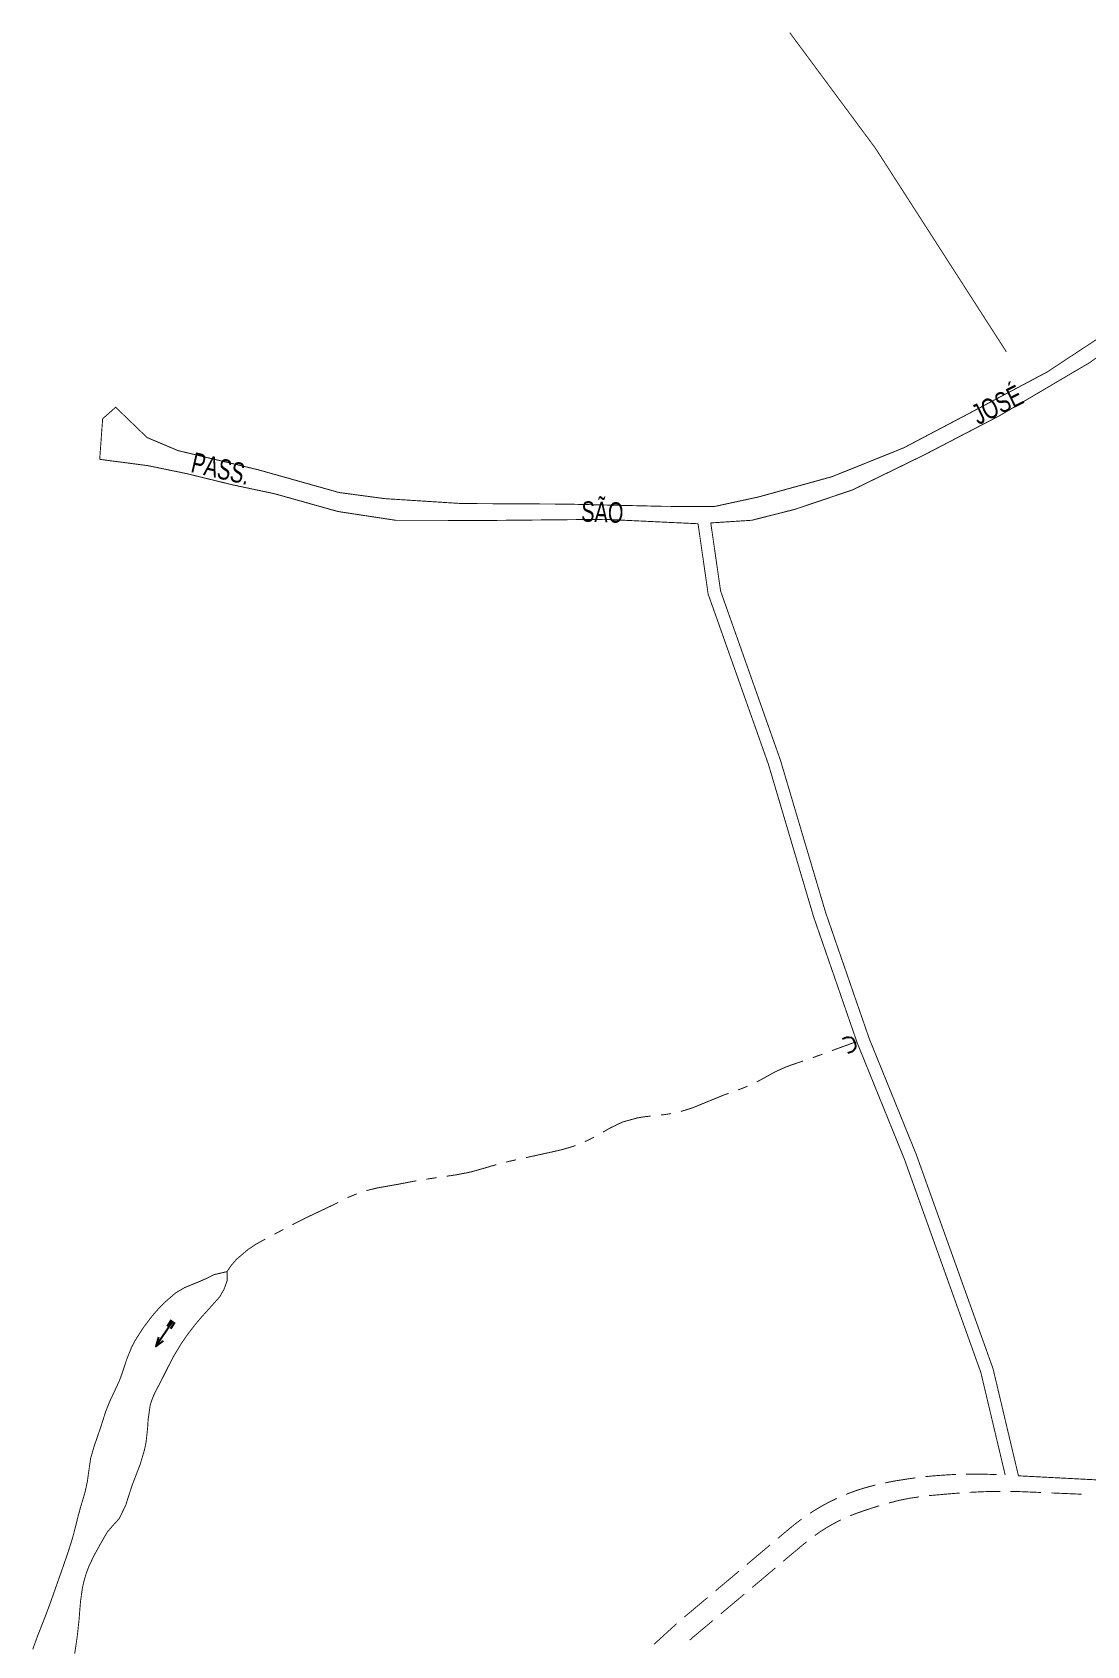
# Model space of a CAD drawing. Extents: x 205150 to 206910, y 4858726 to 4860849.
# Drawn here: x 205566.6 to 205773.5, y 4859224.7 to 4859541.1 of the extents above; entities that cross this region are included whole.
import ezdxf

# ---------------------------------------------------------------- set-up
doc = ezdxf.new("R2010")
doc.units = 0
doc.header["$LTSCALE"] = 1.5
doc.header["$MEASUREMENT"] = 0
doc.linetypes.add('PHANTOMX2', pattern=[5, 2.5, -0.5, 0.5, -0.5, 0.5, -0.5])
for name, color, linetype in [('HD-CURSO-INTER', 170, 'CONTINUOUS'), ('HD-CURSO-PERENE', 170, 'CONTINUOUS'), ('HD-TXT-PERENE', 170, 'CONTINUOUS'), ('SV-CAMINHO-TRILHA', 20, 'CONTINUOUS'), ('SV-PONTE-BUEIRO', 7, 'CONTINUOUS'), ('SV-RUA-NAO-PAV-S-GUIA-C-GUIA', 7, 'CONTINUOUS'), ('SV-RUA-PAVIM-S-GUIA-C-GUIA', 7, 'CONTINUOUS'), ('SV-TXT-RUA-N-PAV-S-GUIA-C-GUIA', 7, 'CONTINUOUS')]:
    doc.layers.add(name, color=color, linetype=linetype)
doc.styles.add('ARIAL', font='ARIAL.TTF')

# ---------------------------------------------------------------- blocks, each defined once
blk = doc.blocks.new('COD035', base_point=(204668.399228, 4861486.910881))
at = {"layer": 'HD-TXT-PERENE'}
for p, q in [((204668.399228, 4861487.316612), (204669.899228, 4861487.316612)), ((204668.399228, 4861486.916612), (204674.399228, 4861486.916612)), ((204668.399228, 4861486.516612), (204669.899228, 4861486.516612))]:
    blk.add_line(p, q, dxfattribs=at)
blk.add_lwpolyline([(204672.599228, 4861486.316612), (204674.399228, 4861486.916612), (204672.599228, 4861487.516612)], dxfattribs=at)
blk = doc.blocks.new('COD119', base_point=(206269.106264, 4861647.391596))
at = {"layer": 'SV-PONTE-BUEIRO'}
blk.add_lwpolyline([(206267.596264, 4861645.391596), (206267.596264, 4861646.224929), (206267.596264, 4861646.349929), (206267.722098, 4861646.683263), (206267.973764, 4861647.058263), (206268.351264, 4861647.266596), (206268.854598, 4861647.391596), (206269.357931, 4861647.391596), (206269.861264, 4861647.266596), (206270.238764, 4861647.058263), (206270.490431, 4861646.683263), (206270.616264, 4861646.349929), (206270.616264, 4861646.224929), (206270.616264, 4861645.391596)], dxfattribs=at)

msp = doc.modelspace()

# ---------------------------------------------------------------- linework, layer by layer
at = {"layer": 'HD-CURSO-INTER', "const_width": 0.18, "flags": 128}
for points in [[(205723.49, 4859341.42), (205723.71, 4859341.5)], [(205723.71, 4859341.5), (205725.37, 4859342.11)], [(205725.37, 4859342.11), (205725.72, 4859342.24)], [(205725.72, 4859342.24), (205727.25, 4859342.79)], [(205727.25, 4859342.79), (205727.95, 4859343.04)], [(205727.95, 4859343.04), (205727.95, 4859343.04)], [(205712.15, 4859337.16), (205714.08, 4859338.05)], [(205714.08, 4859338.05), (205714.23, 4859338.12)], [(205714.23, 4859338.12), (205715.01, 4859338.41)], [(205715.01, 4859338.41), (205715.64, 4859338.64)], [(205715.64, 4859338.64), (205716.9, 4859339.07)], [(205716.9, 4859339.07), (205717.06, 4859339.12)], [(205717.06, 4859339.12), (205717.85, 4859339.39)], [(205719.74, 4859340.04), (205720.68, 4859340.38)], [(205720.68, 4859340.38), (205720.9, 4859340.46)], [(205720.9, 4859340.46), (205721.62, 4859340.72)], [(205705.98, 4859334.05), (205706.94, 4859334.45)], [(205708.76, 4859335.28), (205710.51, 4859336.24)], [(205710.51, 4859336.24), (205710.84, 4859336.42)], [(205710.84, 4859336.42), (205711.39, 4859336.73)], [(205711.39, 4859336.73), (205712.15, 4859337.16)], [(205697.35, 4859330.69), (205699.48, 4859331.57)], [(205699.48, 4859331.57), (205702.26, 4859332.7)], [(205699.48, 4859331.57), (205699.48, 4859331.57)], [(205702.26, 4859332.7), (205703.2, 4859333.04)], [(205702.26, 4859332.7), (205702.26, 4859332.7)], [(205705.08, 4859333.72), (205705.98, 4859334.05)], [(205682.43, 4859327.42), (205684.98, 4859328.13)], [(205684.98, 4859328.13), (205685.31, 4859328.22)], [(205685.31, 4859328.22), (205685.96, 4859328.33)], [(205685.96, 4859328.33), (205686.8, 4859328.46)], [(205686.8, 4859328.46), (205687.94, 4859328.58)], [(205689.93, 4859328.79), (205690.65, 4859328.87)], [(205690.65, 4859328.87), (205691.91, 4859329.07)], [(205693.86, 4859329.49), (205695.77, 4859330.08)], [(205695.77, 4859330.08), (205695.94, 4859330.13)], [(205695.94, 4859330.13), (205696.7, 4859330.43)], [(205696.7, 4859330.43), (205697.35, 4859330.69)], [(205678.56, 4859325.43), (205678.74, 4859325.53)], [(205678.74, 4859325.53), (205679.43, 4859325.93)], [(205679.43, 4859325.93), (205680.05, 4859326.28)], [(205680.05, 4859326.28), (205682.11, 4859327.27)], [(205682.11, 4859327.27), (205682.43, 4859327.42)], [(205669.17, 4859321.68), (205670.3, 4859321.95)], [(205670.3, 4859321.95), (205670.63, 4859322.03)], [(205670.63, 4859322.03), (205672.22, 4859322.5)], [(205672.22, 4859322.5), (205672.72, 4859322.64)], [(205672.72, 4859322.64), (205673.16, 4859322.82)], [(205675.02, 4859323.58), (205675.5, 4859323.78)], [(205675.5, 4859323.78), (205676.82, 4859324.45)], [(205655.62, 4859318.46), (205656.66, 4859318.78)], [(205656.66, 4859318.78), (205657.06, 4859318.9)], [(205657.06, 4859318.9), (205657.63, 4859319.05)], [(205659.56, 4859319.56), (205660.53, 4859319.79)], [(205660.53, 4859319.79), (205660.61, 4859319.81)], [(205660.61, 4859319.81), (205661.51, 4859320)], [(205663.46, 4859320.43), (205664.19, 4859320.59)], [(205664.19, 4859320.59), (205666.4, 4859321.07)], [(205666.4, 4859321.07), (205667.12, 4859321.23)], [(205667.12, 4859321.23), (205668.35, 4859321.5)], [(205668.35, 4859321.5), (205669.17, 4859321.68)], [(205638.28, 4859315.19), (205640.99, 4859315.71)], [(205640.99, 4859315.71), (205641.22, 4859315.76)], [(205641.22, 4859315.76), (205641.97, 4859315.89)], [(205643.94, 4859316.21), (205645.92, 4859316.5)], [(205647.9, 4859316.79), (205648.79, 4859316.91)], [(205648.79, 4859316.91), (205649.88, 4859317.08)], [(205649.88, 4859317.08), (205650.28, 4859317.15)], [(205650.28, 4859317.15), (205651.84, 4859317.46)], [(205651.84, 4859317.46), (205652.73, 4859317.64)], [(205652.73, 4859317.64), (205654.75, 4859318.22)], [(205654.75, 4859318.22), (205655.62, 4859318.46)], [(205628.43, 4859312.55), (205628.67, 4859312.67)], [(205628.67, 4859312.67), (205630.27, 4859313.33)], [(205632.16, 4859313.97), (205634.1, 4859314.44)], [(205634.1, 4859314.44), (205634.28, 4859314.49)], [(205634.28, 4859314.49), (205635.09, 4859314.63)], [(205635.09, 4859314.63), (205635.77, 4859314.75)], [(205635.77, 4859314.75), (205638.04, 4859315.15)], [(205638.04, 4859315.15), (205638.28, 4859315.19)], [(205620.08, 4859308.52), (205622.13, 4859309.5)], [(205622.13, 4859309.5), (205622.79, 4859309.81)], [(205622.79, 4859309.81), (205624.84, 4859310.78)], [(205624.84, 4859310.78), (205625.5, 4859311.1)], [(205625.5, 4859311.1), (205626.64, 4859311.66)], [(205614.44, 4859305.59), (205615.88, 4859306.35)], [(205617.65, 4859307.28), (205619.43, 4859308.19)], [(205619.43, 4859308.19), (205620.08, 4859308.52)], [(205608.99, 4859302.46), (205609.76, 4859302.96)], [(205609.76, 4859302.96), (205610.49, 4859303.44)], [(205610.49, 4859303.44), (205612.34, 4859304.48)], [(205614.11, 4859305.42), (205614.44, 4859305.59)], [(205605.71, 4859299.38), (205606.65, 4859300.45)], [(205606.65, 4859300.45), (205606.72, 4859300.53)], [(205606.72, 4859300.53), (205608.93, 4859302.41)], [(205608.93, 4859302.41), (205608.99, 4859302.46)], [(205604.82, 4859298.08), (205605.38, 4859298.91)], [(205605.38, 4859298.91), (205605.71, 4859299.38)]]:
    msp.add_lwpolyline(points, dxfattribs=at)
at = {"layer": 'HD-CURSO-PERENE', "const_width": 0.18, "flags": 128}
msp.add_lwpolyline([(205574.93, 4859223.17), (205575.16, 4859224.65), (205575.46, 4859226.73), (205575.78, 4859229.72), (205575.96, 4859231.99), (205576.09, 4859233.49), (205576.44, 4859236), (205576.77, 4859237.46), (205577.2, 4859238.9), (205577.73, 4859240.31), (205578.75, 4859242.45), (205580.21, 4859245.07), (205581.34, 4859247.02), (205582.63, 4859248.51), (205583.67, 4859249.65), (205584.97, 4859252.32), (205585.42, 4859253.78), (205586.21, 4859256.2), (205586.75, 4859257.6), (205587.76, 4859260.22), (205588.62, 4859263.1), (205588.93, 4859264.57), (205589.25, 4859267.53), (205589.34, 4859269.05), (205589.76, 4859271.99), (205590.32, 4859273.56), (205590.97, 4859274.91), (205591.68, 4859276.25), (205592.54, 4859277.94), (205593.21, 4859279.29), (205594.33, 4859281.46), (205595.88, 4859284.02), (205596.73, 4859285.26), (205597.98, 4859286.94), (205598.93, 4859288.13), (205599.91, 4859289.28), (205601.49, 4859291.01), (205603.4, 4859293.16), (205604.22, 4859294.59), (205604.85, 4859296.32), (205604.82, 4859298.08), (205602.23, 4859297.48), (205600.73, 4859296.72), (205599.17, 4859296.03), (205596.52, 4859294.96), (205594.75, 4859293.91), (205592.45, 4859291.92), (205591.37, 4859290.8), (205590.18, 4859289.43), (205588.45, 4859287.17), (205586.83, 4859284.64), (205586.13, 4859283.31), (205585.18, 4859280.99), (205584.71, 4859279.57), (205584.24, 4859278.14), (205583.67, 4859276.6), (205582.4, 4859273.88), (205581.76, 4859272.52), (205580.97, 4859270.5), (205580.06, 4859267.64), (205579.25, 4859265.27), (205578.75, 4859263.86), (205578.06, 4859261.44), (205577.63, 4859258.47), (205577.43, 4859256.98), (205576.98, 4859254.88), (205576.56, 4859253.44), (205576.12, 4859252), (205575.58, 4859250.03), (205575.22, 4859248.57), (205574.58, 4859246.07), (205573.69, 4859243.21), (205573.2, 4859241.79), (205572.44, 4859239.6), (205571.44, 4859236.77), (205570.69, 4859234.64), (205570.19, 4859233.22), (205569.29, 4859230.79), (205568.2, 4859228.01), (205567.65, 4859226.61), (205566.7, 4859224)], dxfattribs=at)
at = {"layer": 'SV-CAMINHO-TRILHA', "const_width": 0.18, "flags": 128}
msp.add_lwpolyline([(205757.71, 4859478.45), (205732.06, 4859518.32), (205715.22, 4859541.03)], dxfattribs=at)
at = {"layer": 'SV-RUA-NAO-PAV-S-GUIA-C-GUIA', "const_width": 0.18, "flags": 128}
msp.add_lwpolyline([(205771.71, 4859478.45), (205782.83, 4859485.77), (205796.47, 4859495.75)], dxfattribs=at)
at = {"layer": 'SV-RUA-NAO-PAV-S-GUIA-C-GUIA', "linetype": 'PHANTOMX2', "const_width": 0.18, "flags": 128}
for points in [[(205771.71, 4859478.45), (205765.7, 4859474.49), (205761.86, 4859472.45), (205749.88, 4859466.1), (205737.56, 4859459.62), (205723.48, 4859453.96), (205709.08, 4859449.99), (205704.69, 4859449.04), (205700.41, 4859448.11), (205690.56, 4859448.15), (205671.42, 4859448.59), (205650.83, 4859448.7), (205645.31, 4859449.05), (205635.78, 4859449.66), (205626.81, 4859450.86), (205610.98, 4859455.31), (205595.18, 4859459.09), (205589.13, 4859461.65), (205582.97, 4859467.58), (205580.42, 4859465.33), (205579.84, 4859457.37)], [(205777, 4859478.45), (205774.06, 4859476.34), (205756.42, 4859465.95), (205741.58, 4859458.23), (205727.52, 4859451.37), (205720.58, 4859449.03), (205716.21, 4859447.56), (205707.75, 4859445.42), (205699.72, 4859444.9)], [(205697.22, 4859444.74), (205678.97, 4859445.6), (205656.89, 4859445.39), (205637.95, 4859445.41), (205626.57, 4859447.14), (205619.72, 4859449.06), (205614.2, 4859450.61), (205606.03, 4859452.34), (205596.88, 4859454.57), (205589.29, 4859456.13), (205579.84, 4859457.37)], [(205757.48, 4859258.18), (205752.7, 4859278.31), (205737.69, 4859320.17), (205728.47, 4859342.88), (205719.88, 4859367.7), (205711.02, 4859397.59), (205699.21, 4859430.93), (205697.22, 4859444.74)], [(205760.08, 4859258.04), (205755.1, 4859279.03), (205740.03, 4859321.06), (205730.81, 4859343.76), (205722.26, 4859368.47), (205713.39, 4859398.36), (205701.65, 4859431.53), (205699.72, 4859444.9)]]:
    msp.add_lwpolyline(points, dxfattribs=at)
at = {"layer": 'SV-RUA-PAVIM-S-GUIA-C-GUIA', "const_width": 0.18, "flags": 128}
for points in [[(205728.62, 4859255.26), (205729.1, 4859255.41)], [(205729.1, 4859255.41), (205730.05, 4859255.71)], [(205730.05, 4859255.71), (205731.02, 4859255.97)], [(205731.02, 4859255.97), (205731.69, 4859256.15)], [(205731.69, 4859256.15), (205731.99, 4859256.22)], [(205733.94, 4859256.65), (205734.62, 4859256.8)], [(205734.62, 4859256.8), (205735.9, 4859257.04)], [(205735.9, 4859257.04), (205736.09, 4859257.07)], [(205736.09, 4859257.07), (205737.88, 4859257.35)], [(205737.88, 4859257.35), (205738.65, 4859257.47)], [(205738.65, 4859257.47), (205739.86, 4859257.63)], [(205741.84, 4859257.87), (205742.84, 4859257.97)], [(205742.84, 4859257.97), (205743.13, 4859258)], [(205743.13, 4859258), (205743.83, 4859258.06)], [(205743.83, 4859258.06), (205744.63, 4859258.12)], [(205744.63, 4859258.12), (205745.83, 4859258.2)], [(205745.83, 4859258.2), (205746.13, 4859258.22)], [(205746.13, 4859258.22), (205746.83, 4859258.26)], [(205746.83, 4859258.26), (205747.63, 4859258.3)], [(205747.63, 4859258.3), (205747.83, 4859258.31)], [(205749.82, 4859258.36), (205750.64, 4859258.38)], [(205750.64, 4859258.38), (205751.82, 4859258.38)], [(205751.82, 4859258.38), (205752.14, 4859258.38)], [(205752.14, 4859258.38), (205752.82, 4859258.36)], [(205752.82, 4859258.36), (205753.64, 4859258.35)], [(205753.64, 4859258.35), (205754.82, 4859258.31)], [(205754.82, 4859258.31), (205755.14, 4859258.3)], [(205755.14, 4859258.3), (205755.82, 4859258.27)], [(205760.08, 4859258.04), (205796.46, 4859256.15)], [(205721.21, 4859251.94), (205721.77, 4859252.25)], [(205721.77, 4859252.25), (205722.53, 4859252.67)], [(205722.53, 4859252.67), (205723.54, 4859253.17)], [(205723.54, 4859253.17), (205724.43, 4859253.61)], [(205724.43, 4859253.61), (205724.44, 4859253.61)], [(205726.28, 4859254.4), (205727.2, 4859254.76)], [(205727.2, 4859254.76), (205728.15, 4859255.1)], [(205728.15, 4859255.1), (205728.62, 4859255.26)], [(205736.71, 4859253.24), (205734.68, 4859252.71)], [(205737.6, 4859253.42), (205736.71, 4859253.24)], [(205738.57, 4859253.61), (205737.6, 4859253.42)], [(205738.58, 4859253.62), (205738.57, 4859253.61)], [(205740.56, 4859253.9), (205738.58, 4859253.62)], [(205743.03, 4859254.2), (205742.54, 4859254.15)], [(205743.54, 4859254.24), (205743.03, 4859254.2)], [(205745.71, 4859254.44), (205743.54, 4859254.24)], [(205746.52, 4859254.5), (205745.71, 4859254.44)], [(205747.21, 4859254.56), (205746.52, 4859254.5)], [(205747.52, 4859254.58), (205747.21, 4859254.56)], [(205748.52, 4859254.66), (205747.52, 4859254.58)], [(205751.7, 4859254.85), (205750.51, 4859254.79)], [(205752.51, 4859254.89), (205751.7, 4859254.85)], [(205753.2, 4859254.92), (205752.51, 4859254.89)], [(205753.51, 4859254.93), (205753.2, 4859254.92)], [(205754.7, 4859254.97), (205753.51, 4859254.93)], [(205755.51, 4859254.97), (205754.7, 4859254.97)], [(205756.51, 4859254.98), (205755.51, 4859254.97)], [(205760.7, 4859254.93), (205758.51, 4859254.98)], [(205761.51, 4859254.89), (205760.7, 4859254.93)], [(205764.51, 4859254.77), (205761.51, 4859254.89)], [(205772.5, 4859254.43), (205766.5, 4859254.68)], [(205716.75, 4859248.96), (205717.44, 4859249.48)], [(205717.44, 4859249.48), (205717.55, 4859249.56)], [(205719.2, 4859250.69), (205719.93, 4859251.17)], [(205719.93, 4859251.17), (205720.9, 4859251.75)], [(205720.9, 4859251.75), (205721.21, 4859251.94)], [(205724.98, 4859249.27), (205724.37, 4859248.95)], [(205725.26, 4859249.39), (205724.98, 4859249.27)], [(205727.16, 4859250.24), (205727.09, 4859250.2)], [(205728.02, 4859250.57), (205727.16, 4859250.24)], [(205728.57, 4859250.78), (205728.02, 4859250.57)], [(205728.96, 4859250.91), (205728.57, 4859250.78)], [(205729.98, 4859251.27), (205728.96, 4859250.91)], [(205730.85, 4859251.55), (205729.98, 4859251.27)], [(205732.37, 4859252.05), (205730.85, 4859251.55)], [(205732.76, 4859252.16), (205732.37, 4859252.05)], [(205712.89, 4859245.78), (205714.42, 4859247.07)], [(205714.42, 4859247.07), (205715.08, 4859247.62)], [(205715.08, 4859247.62), (205715.97, 4859248.34)], [(205715.97, 4859248.34), (205716.24, 4859248.57)], [(205716.24, 4859248.57), (205716.75, 4859248.96)], [(205721.09, 4859247), (205720.12, 4859246.32)], [(205721.77, 4859247.44), (205721.09, 4859247)], [(205722.35, 4859247.82), (205721.77, 4859247.44)], [(205722.62, 4859247.97), (205722.35, 4859247.82)], [(205723.65, 4859248.57), (205722.62, 4859247.97)], [(205724.37, 4859248.95), (205723.65, 4859248.57)], [(205706.78, 4859240.63), (205711.36, 4859244.49)], [(205717.56, 4859244.32), (205713.92, 4859241.26)], [(205717.75, 4859244.48), (205717.56, 4859244.32)], [(205718.53, 4859245.11), (205717.75, 4859244.48)], [(205712.39, 4859239.97), (205707.81, 4859236.11)], [(205700.65, 4859235.48), (205703.72, 4859238.05)], [(205703.72, 4859238.05), (205705.25, 4859239.34)], [(205703.72, 4859238.05), (205703.72, 4859238.05)], [(205694.53, 4859230.34), (205699.12, 4859234.19)], [(205706.28, 4859234.82), (205701.68, 4859230.96)], [(205688.57, 4859224.99), (205693.01, 4859229.03)], [(205700.15, 4859229.67), (205696.32, 4859226.46)], [(205696.24, 4859226.4), (205695.58, 4859225.79)], [(205696.32, 4859226.46), (205696.24, 4859226.4)]]:
    msp.add_lwpolyline(points, dxfattribs=at)

# ---------------------------------------------------------------- block references
at = {"layer": 'HD-TXT-PERENE', "rotation": 236}
msp.add_blockref('COD035', (205594.21, 4859288.36), dxfattribs=at)
at = {"layer": 'SV-PONTE-BUEIRO', "rotation": 291}
msp.add_blockref('COD119', (205727.95, 4859343.04, 4.11), dxfattribs=at)

# ---------------------------------------------------------------- texts
at = {"layer": 'SV-TXT-RUA-N-PAV-S-GUIA-C-GUIA', "style": 'ARIAL', "width": 0.7}
for s, rotation, p in [('JOSÉ', 26, (205752.21, 4859464.04)), ('PASS.', 347, (205597.53, 4859454.91)), ('SÃO', 358, (205674.26, 4859445.18))]:
    msp.add_text(s, height=4, rotation=rotation, dxfattribs=at).set_placement(p)

doc.saveas('drawing.dxf')
